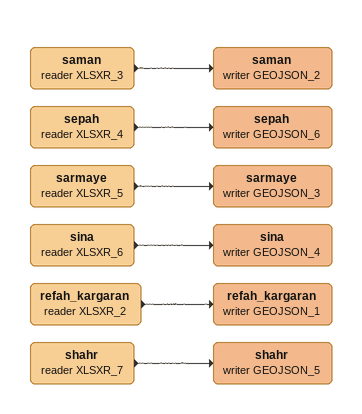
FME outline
saman (reader XLSXR_3)
    -> saman (writer GEOJSON_2)
saman (writer GEOJSON_2)
sepah (reader XLSXR_4)
    -> sepah (writer GEOJSON_6)
sepah (writer GEOJSON_6)
sarmaye (reader XLSXR_5)
    -> sarmaye (writer GEOJSON_3)
sarmaye (writer GEOJSON_3)
sina (reader XLSXR_6)
    -> sina (writer GEOJSON_4)
sina (writer GEOJSON_4)
refah_kargaran (reader XLSXR_2)
    -> refah_kargaran (writer GEOJSON_1)
refah_kargaran (writer GEOJSON_1)
shahr (reader XLSXR_7)
    -> shahr (writer GEOJSON_5)
shahr (writer GEOJSON_5)
